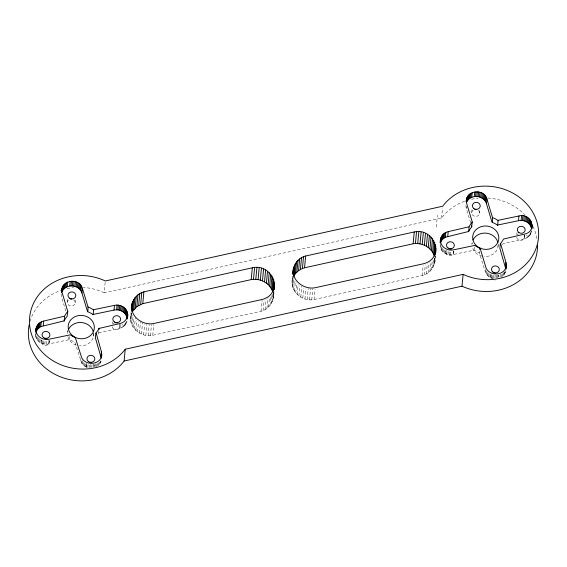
<?xml version="1.0" encoding="UTF-8"?>
<svg xmlns="http://www.w3.org/2000/svg" width="567" height="567" viewBox="0 0 567 567"><rect width="100%" height="100%" fill="white"/><g stroke="black" fill="none" stroke-linecap="round" stroke-linejoin="round"><path stroke-width="0.43" stroke-dasharray="2.83 2.13" d="M273.861 291.027C274.641 299.737 269.942 309.107 261.011 311.276L152.729 335.281C140.403 338.116 127.036 326.195 131.161 313.494M273.223 297.774L273.719 291.502M61.427 293.961L61.718 297.462L65.878 311.326M435.371 255.568C436.207 264.335 431.133 273.577 422.209 275.583L314.054 299.532C301.687 302.232 288.504 290.155 292.77 277.511M434.733 262.315L435.279 256.05M88.083 364.538L87.786 367.685L84.32 365.963L81.783 363.241L74.83 342.192A18.342 16.358 5.4 0 1 69.861 339.541L48.705 343.942C42.532 345.579 34.686 340.625 35.693 333.786M35.721 336.522L35.948 334.161M36.564 338.761L36.862 335.614M37.209 339.796L37.507 336.649M37.996 340.753L38.294 337.606M38.903 341.618L39.201 338.471M39.931 342.376L40.3 338.442M41.051 343.014L41.348 339.867M41.419 341.412L41.568 339.839M42.242 343.524L42.539 340.377M43.503 343.9L43.872 339.966M44.793 344.126L45.169 340.193M46.104 344.212L46.48 340.278M48.705 343.942L49.081 340.009M49.209 342.468L49.428 340.108M67.31 302.133L67.679 298.199M67.785 330.618L67.494 333.651A13.098 11.68 5.4 0 1 67.983 330.759M69.578 339.321L69.876 336.174M75.135 302.877L75.503 298.944M80.79 361.051L80.939 359.478M81.783 363.241L82.08 360.095M82.506 364.241L82.803 361.094M83.356 365.155L83.654 362.008M84.32 365.963L84.618 362.816M85.397 366.665L85.766 362.731M86.312 365.616L86.531 363.256M86.553 367.239L86.928 363.305M89.062 367.99L89.43 364.057M90.444 367.359L90.741 364.212M93.52 336.153L93.817 333.006M91.755 367.373L92.052 364.227M93.059 367.232L93.357 364.085M94.15 366.176L94.299 364.602M98.041 334.126A18.342 16.358 5.4 0 0 98.481 333.183L98.75 331.319M95.547 366.53L95.844 363.383M96.617 366.764L96.914 363.617M464.579 201.313A52.398 46.728 5.4 0 0 442.473 216.842L441.58 218.033L104.186 292.778L105.221 281.82M97.666 366.084L97.963 362.937M98.842 362.923L98.615 365.283L101.068 361.229M99.445 364.39L99.664 362.029M100.132 363.397L100.281 361.824M100.678 362.341L100.827 360.768M112.337 324.133L112.564 321.772M98.601 332.893L119.474 328.265L119.843 324.331M119.97 326.819L120.19 324.459M119.474 328.265L121.898 327.421L122.196 324.274M121.898 327.421L123.004 326.805L123.301 323.658M123.004 326.805L124.003 326.06L124.301 322.914M124.003 326.06L124.896 325.217L125.116 322.857M124.896 325.217L125.654 324.267L125.874 321.907M125.654 324.267L126.498 320.887M130.538 319.256L131.105 312.148M130.743 321.305L131.537 312.878M131.225 323.325L132.104 314.054M131.991 325.281L132.947 315.167M133.018 327.138L133.975 317.024M134.301 328.867L135.336 317.91M135.811 330.455L136.767 320.334M137.526 331.858L138.483 321.737M139.418 333.056L140.453 322.099M141.459 334.041L142.494 323.084M143.621 334.799L144.578 324.678M145.861 335.303L146.896 324.345M148.15 335.551L149.185 324.593M150.453 335.551L151.488 324.593M152.729 335.281L153.763 324.324M261.011 311.276L262.053 300.319M263.138 310.518L264.094 300.404M265.129 309.532L266.086 299.419M266.965 308.328L268 297.37M268.609 306.917L269.566 296.803M270.041 305.337L270.998 295.223M271.232 303.607L272.032 295.173M272.174 301.743L273.046 292.473M272.84 299.787L273.634 291.36M292.09 283.266L292.678 276.157M292.26 285.314L293.054 276.887M292.714 287.341L293.515 278.907M293.451 289.305L294.33 280.027M294.457 291.169L295.414 281.055M295.712 292.919L296.669 282.805M297.2 294.514L298.157 284.4M298.894 295.939L299.851 285.818M300.772 297.158L301.807 286.2M302.806 298.171L303.763 288.05M304.954 298.944L305.911 288.83M307.186 299.475L308.221 288.518M309.476 299.752L310.51 288.794M311.772 299.773L312.814 288.816M314.054 299.532L315.011 289.418M422.209 275.583L423.166 265.469M424.35 274.867L425.307 264.754M426.363 273.918L427.32 263.804M428.227 272.748L429.184 262.634M429.906 271.373L430.863 261.259M431.374 269.821L432.33 259.7M436.292 227.062L437.405 215.262M432.607 268.106L433.486 258.835M433.585 266.263L434.386 257.836M434.301 264.328L434.939 257.581M441.58 218.033L442.536 207.919M493.552 278.588C489.831 277.943 486.422 275.335 485.281 271.657L479.321 252.79A18.342 16.358 5.4 0 1 474.352 250.139L453.196 254.54C447.838 255.809 441.502 252.698 440.212 247.12L440.361 245.546M441.055 249.36L441.282 246.999M441.7 250.394L441.998 247.247M442.487 251.351L442.784 248.204M443.401 252.216L443.699 249.069M444.422 252.974L444.719 249.827M445.542 253.612L445.839 250.465M445.839 251.932L445.988 250.359M446.739 254.122L447.037 250.975M447.994 254.498L448.362 250.564M449.284 254.732L449.659 250.798M450.602 254.817L450.971 250.883M453.196 254.54L453.572 250.607M453.657 252.754L453.806 251.181M470.617 222.746L466.216 208.068L466.365 206.494M471.744 212.547L472.035 209.4M472.141 242.676L471.992 244.249A13.098 11.68 5.4 0 1 472.127 242.789M474.076 249.919L474.373 246.773M479.569 213.263L479.937 209.329M479.661 252.896L479.81 251.323M485.281 271.657L485.508 269.297M486.28 273.84L486.578 270.693M486.996 274.839L487.216 272.479M487.847 275.753L488.144 272.607M488.818 276.568L489.115 273.422M489.888 277.263L490.257 273.329M490.802 276.292L491.022 273.932M491.05 277.844L491.419 273.911M492.276 278.284L492.574 275.137M493.63 277.802L493.928 274.655M494.934 277.958L495.232 274.811M498.017 246.751L498.315 243.604M496.245 277.972L496.543 274.825M497.55 277.837L497.847 274.69M498.648 276.696L498.797 275.123M500.037 277.128L500.335 273.981M501.108 277.362L501.405 274.215M502.164 276.682L502.461 273.535M503.404 272.734L503.106 275.881L504.63 274.003L505.792 270.679M503.935 274.988L504.233 271.841M504.63 274.003L504.85 271.643M505.176 272.94L505.395 270.579M516.828 234.773L517.047 232.413M502.532 244.724A18.342 16.358 5.4 0 0 502.979 243.789L523.965 238.863L524.333 234.929M524.468 237.382L524.688 235.022M523.965 238.863L526.396 238.02L526.693 234.873M526.396 238.02L527.494 237.403L527.792 234.256M527.494 237.403L528.501 236.666L528.798 233.519M528.501 236.666L529.387 235.815L529.684 232.668M529.387 235.815L530.145 234.873L530.372 232.513M530.145 234.873L530.988 231.485M530.769 233.845L531.697 230.046M440.169 243.619L440.212 247.12M531.548 231.62L531.697 230.457M127.058 321.021L126.271 323.247M131.005 315.181L131.664 313.225M292.607 279.198L293.295 277.249M104.186 292.778L102.421 291.962A52.398 46.728 5.4 0 0 83.363 287.441M465.854 205.736L466.216 208.068M273.131 293.663L273.322 295.719M434.733 258.212L434.875 260.267M35.53 334.183L35.544 335.359M93.598 333.226A13.098 11.68 5.4 0 1 79.458 345.799M76.247 345.126A13.098 11.68 5.4 0 1 67.834 336.571M30.044 321.326A52.398 46.728 5.4 0 1 60.846 290.439M67.076 288.681A52.398 46.728 5.4 0 1 73.519 287.632M471.567 199.279A52.398 46.728 5.4 0 1 478.009 198.23M487.854 198.039A52.398 46.728 5.4 0 1 524.588 214.659M532.98 226.538A52.398 46.728 5.4 0 1 537.247 240.748M498.159 245.291A13.098 11.68 5.4 0 1 483.949 256.397M482.326 256.149A13.098 11.68 5.4 0 1 472.325 247.169M524.014 235.241A3.926 3.501 5.4 0 1 521.782 240.224A3.926 3.501 5.4 0 1 516.679 237.226M517.395 234.738A3.926 3.501 5.4 0 1 518.472 233.859M495.317 279.97A3.926 3.501 5.4 0 1 494.828 280.006M491.461 278.39A3.926 3.501 5.4 0 1 491.632 274.272M498.23 274.988A3.926 3.501 5.4 0 1 498.599 277.135M478.392 210.442A3.926 3.501 5.4 0 1 478.165 215.651A3.926 3.501 5.4 0 1 472.389 214.794A3.926 3.501 5.4 0 1 473.821 209.769M93.775 364.453A3.926 3.501 5.4 0 1 93.973 367.033M86.928 367.721A3.926 3.501 5.4 0 1 87.198 363.61M119.545 324.678A3.926 3.501 5.4 0 1 117.008 329.689A3.926 3.501 5.4 0 1 112.153 326.138M113.251 323.771A3.926 3.501 5.4 0 1 114.017 323.24M48.762 340.328A3.926 3.501 5.4 0 1 45.296 345.445A3.926 3.501 5.4 0 1 41.88 340.172M73.597 299.759A3.926 3.501 5.4 0 1 74.192 304.855A3.926 3.501 5.4 0 1 68.472 304.954A3.926 3.501 5.4 0 1 68.593 299.844M453.352 251.025A3.926 3.501 5.4 0 1 449.376 255.823A3.926 3.501 5.4 0 1 446.505 250.302"/><path stroke-width="0.85" d="M131.742 305.4C130.389 317.038 143.082 325.791 153.841 323.488L262.131 299.475C284.273 293.55 272.72 262.805 252.329 267.808L143.89 291.849C136.066 293.869 130.864 301.637 131.346 309.617M88.013 307.023L88.346 307.13A18.342 16.358 5.4 0 1 93.314 309.78L114.47 305.379C122.025 303.324 130.24 310.829 127.185 318.682C126.654 312.502 119.757 308.689 114.024 310.099L92.868 314.501A18.342 16.358 5.4 0 0 87.899 311.85L88.013 307.023L82.385 288.263C79.38 276.717 58.777 280.516 62.164 292.742L67.792 311.503L67.104 316.471A18.342 16.358 5.4 0 0 64.248 320.851L40.831 326.62L37.833 328.825L35.99 331.879C35.197 326.805 38.733 321.985 43.702 321.057L64.695 316.131A18.342 16.358 5.4 0 1 67.551 311.751L67.792 311.503M101.528 357.713L101.458 351.852L96.071 332.85A18.342 16.358 5.4 0 0 98.927 328.463L119.92 323.544C124.315 322.687 128.078 318.576 127.632 313.962M293.316 269.41C291.792 281.034 304.394 289.921 315.167 287.731L423.322 263.783C445.57 258.325 434.804 227.332 414.25 231.96L305.656 256C297.462 257.985 292.225 266.214 292.841 274.471M531.506 228.515C530.62 222.703 523.951 219.386 518.514 220.698L497.358 225.099A18.342 16.358 5.4 0 0 492.39 222.455L492.503 217.622L486.876 198.868C483.871 187.316 463.267 191.114 466.662 203.347L472.283 222.101L471.595 227.069A18.342 16.358 5.4 0 0 468.739 231.456L445.322 237.219L442.331 239.423L440.481 242.485M492.503 217.622L492.836 217.735A18.342 16.358 5.4 0 1 497.805 220.379L518.961 215.977C531.236 212.349 538.033 231.407 524.411 234.143L503.425 239.068A18.342 16.358 5.4 0 1 500.562 243.449L505.948 262.457L506.31 264.782L505.863 268.68M35.82 331.036L36.437 327.159M36.019 333.375L36.125 328.3M36.458 330.795L36.905 326.075M37.075 329.767L37.521 325.047M37.833 328.825L38.28 324.104M38.726 327.974L39.173 323.254M39.725 327.237L40.172 322.517M40.831 326.62L41.278 321.9M43.255 325.777L43.702 321.057M61.576 292.388L61.874 289.241M61.732 292.026L62.108 288.093M62.498 286.98L62.051 291.7C65.595 283.387 79.437 284.301 81.939 292.983L87.566 311.744M62.597 290.637L63.043 285.917M63.284 289.652L63.731 284.932M64.114 288.759L64.56 284.039M65.063 287.958L65.51 283.238M66.119 287.278L66.559 282.557M67.26 286.725L67.707 282.005M64.135 321.149L64.581 316.429M69.748 286.016L70.195 281.296M71.052 285.881L71.499 281.161M72.363 285.896L72.81 281.175M73.667 286.052L74.114 281.331M74.95 286.356L75.397 281.636M76.176 286.796L76.623 282.075M77.332 287.377L77.778 282.657M78.409 288.071L78.856 283.351M79.38 288.887L79.827 284.166M80.231 289.801L80.67 285.081M80.946 290.8L81.393 286.08M81.939 292.983L82.385 288.263M93.151 314.72L93.598 310M101.252 358.131L95.384 337.819L95.83 333.098M98.899 329.746L99.048 328.173M101.011 356.572L101.458 351.852M101.514 357.33L101.812 354.184M114.024 310.099L114.47 305.379M116.625 309.823L117.071 305.103M117.936 309.908L118.383 305.188M119.233 310.142L119.68 305.422M120.487 310.518L120.934 305.797M121.685 311.028L122.132 306.308M122.798 311.666L123.245 306.945M123.826 312.424L124.272 307.704M124.733 313.289L125.179 308.568M125.52 314.246L125.966 309.525M126.165 315.28L126.611 310.56M126.668 316.379L127.114 311.659M127.043 319.008L127.192 317.435M127.426 317.499L127.653 315.139M29.158 324.891A52.398 46.728 5.4 0 0 60.478 376.857A52.398 46.728 5.4 0 0 123.408 361.959L124.116 361.023L125.236 349.222L463.126 274.364L464.579 275.038A52.398 46.728 5.4 0 0 532.477 255.83A52.398 46.728 5.4 0 0 513.83 193.645A52.398 46.728 5.4 0 0 443.592 205.041L442.692 206.232L105.299 280.977L103.534 280.162A52.398 46.728 5.4 0 0 35.643 299.369A52.398 46.728 5.4 0 0 54.29 361.555A52.398 46.728 5.4 0 0 124.527 350.158L125.236 349.222M131.565 309.284L132.118 303.38M131.82 311.538L132.777 301.424M133.706 299.56L132.593 311.361L136.838 306.627L142.778 303.65L251.216 279.609C259.962 278.014 269.927 282.898 272.656 291.644L273.776 279.843M133.777 309.625L134.896 297.824M135.201 308.037L136.314 296.236M136.838 306.627L137.958 294.826M138.667 305.407L139.78 293.607M140.659 304.415L141.771 292.615M142.778 303.65L143.89 291.849M251.216 279.609L252.329 267.808M253.492 279.354L254.604 267.553M255.788 279.354L256.908 267.553M258.077 279.616L259.197 267.815M260.317 280.133L261.437 268.333M262.471 280.892L263.591 269.091M264.513 281.884L265.625 270.083M266.398 283.096L267.518 271.295M268.106 284.506L269.226 272.706M269.608 286.087L270.728 274.286M270.884 287.83L271.997 276.03M271.905 289.687L273.018 277.887M273.45 290.297L274.251 281.863M273.797 289.673L273.953 287.986M273.882 289.822L274.442 283.918M274.024 289.34L274.343 285.974M293.089 274.137L293.72 267.397M293.451 275.562L294.408 265.448M293.614 276.632L294.245 275.392L295.364 263.591M294.245 275.392L295.457 273.67L296.576 261.869M295.457 273.67L296.902 272.096L298.015 260.296M296.902 272.096L298.561 270.707L299.674 258.906M298.561 270.707L300.404 269.509L301.524 257.709M300.404 269.509L302.409 268.538L303.522 256.738M302.409 268.538L304.536 267.801L305.656 256M304.536 267.801L413.13 243.76L414.25 231.96M413.13 243.76L415.413 243.548L416.532 231.747M415.413 243.548L417.716 243.59L418.829 231.79M435.421 244.384L434.308 256.185C432.451 249.728 426.476 245.093 419.998 243.895L421.111 232.094M422.224 244.448L423.343 232.647M424.364 245.249L425.484 233.448M426.384 246.276L427.497 234.476M428.241 247.524L429.361 235.723M429.921 248.963L431.033 237.162M431.388 250.571L432.501 238.778M432.614 252.336L433.734 240.536M433.592 254.214L434.712 242.414M435.052 254.838L435.853 246.411M435.513 253.52L435.995 248.466M435.527 253.888L435.846 250.515M440.24 242.421C439.879 237.453 443.16 232.548 448.199 231.655L469.185 226.736A18.342 16.358 5.4 0 1 472.042 222.349L472.283 222.101M440.24 242.832L440.616 238.898M440.332 242.811L440.928 237.764M440.949 241.393L441.395 236.673M441.573 240.373L442.012 235.652M442.331 239.423L442.777 234.703M443.217 238.579L443.663 233.859M444.223 237.835L444.67 233.115M445.322 237.219L445.768 232.498M447.753 236.375L448.199 231.655M466.216 201.42L466.365 199.846M466.301 201.838L466.598 198.691M466.988 197.578L466.542 202.299C470.086 193.985 483.934 194.899 486.429 203.588L492.057 222.342M467.088 201.242L467.534 196.522M467.782 200.25L468.229 195.53M468.604 199.357L469.051 194.637M469.554 198.556L470 193.836M537.537 245.15A52.398 46.728 5.4 0 1 463.466 286.838L462.006 286.165L463.126 274.364M470.61 197.876L471.057 193.156M471.751 197.323L472.198 192.603M468.626 231.747L469.072 227.027M474.239 196.621L474.685 191.901M475.543 196.48L475.989 191.759M476.854 196.494L477.301 191.774M478.165 196.65L478.612 191.93M479.441 196.955L479.888 192.234M480.667 197.401L481.114 192.681M481.83 197.975L482.276 193.255M482.9 198.677L483.346 193.957M483.871 199.485L484.317 194.764M479.958 249.749L479.767 248.07A18.342 16.358 5.4 0 1 474.799 245.419L453.643 249.82C447.526 251.394 440.105 246.765 440.467 240.061M484.721 200.399L485.168 195.679M485.437 201.398L485.884 196.678M486.429 203.588L486.876 198.868M497.642 225.319L498.088 220.598M505.743 268.73L499.874 248.417L500.321 243.697M505.502 267.177L505.948 262.457M505.941 269.105L506.31 264.782M518.514 220.698L518.961 215.977M521.116 220.428L521.562 215.708M522.427 220.513L522.873 215.793M523.724 220.74L524.17 216.02M524.978 221.116L525.425 216.396M526.176 221.626L526.623 216.906M527.296 222.264L527.742 217.544M528.316 223.022L528.763 218.302M529.231 223.887L529.677 219.167M530.01 224.844L530.457 220.124M530.662 225.879L531.109 221.158M531.159 226.977L531.605 222.257M531.754 228.494L532.13 224.56M531.846 228.884L532.144 225.737M101.748 355.353C100.387 365.587 83.916 366.055 81.237 356.331L75.276 337.471A18.342 16.358 5.4 0 1 70.308 334.821L49.152 339.222C43.794 340.491 37.457 337.379 36.168 331.801M506.012 267.107C503.453 276.42 488.315 276.122 485.728 266.937L480.107 248.176M124.116 361.023L462.006 286.165M417.716 243.59L419.998 243.895M471.347 225.191L471.836 226.821M68.529 329.384A13.098 11.68 5.4 0 1 81.705 322.545A13.098 11.68 5.4 0 1 93.328 331.773M473.02 239.983A13.098 11.68 5.4 0 1 486.195 233.143A13.098 11.68 5.4 0 1 497.819 242.371M494.126 273.018A3.926 3.501 5.4 0 1 495.111 273.01M474.742 209.478A3.926 3.501 5.4 0 1 476.698 209.542M89.239 362.483A3.926 3.501 5.4 0 1 91.663 362.653M114.917 322.892A3.926 3.501 5.4 0 1 117.341 322.963M44.595 338.478A3.926 3.501 5.4 0 1 46.997 338.804M70.329 299.071A3.926 3.501 5.4 0 1 71.796 299.043M449.383 248.842A3.926 3.501 5.4 0 1 451.311 249.154M73.1 336.082A13.098 11.68 5.4 0 0 94.193 329.073A13.098 11.68 5.4 0 0 76.46 316.117A13.098 11.68 5.4 0 0 73.1 336.082M88.346 361.434A3.926 3.501 5.4 0 0 94.76 359.535A3.926 3.501 5.4 0 0 89.593 355.481A3.926 3.501 5.4 0 0 88.346 361.434M114.336 321.9A3.926 3.501 5.4 0 0 120.636 319.738A3.926 3.501 5.4 0 0 115.271 315.904A3.926 3.501 5.4 0 0 114.336 321.9M43.595 337.599A3.926 3.501 5.4 0 0 49.875 335.388A3.926 3.501 5.4 0 0 44.474 331.589A3.926 3.501 5.4 0 0 43.595 337.599M69.649 298.256A3.926 3.501 5.4 0 0 75.801 295.797A3.926 3.501 5.4 0 0 70.223 292.218A3.926 3.501 5.4 0 0 69.649 298.256M477.591 246.68A13.098 11.68 5.4 0 0 498.684 239.671A13.098 11.68 5.4 0 0 480.951 226.715A13.098 11.68 5.4 0 0 477.591 246.68M518.862 232.527A3.926 3.501 5.4 0 0 525.134 230.301A3.926 3.501 5.4 0 0 519.719 226.517A3.926 3.501 5.4 0 0 518.862 232.527M492.907 272.082A3.926 3.501 5.4 0 0 499.265 270.055A3.926 3.501 5.4 0 0 494.006 266.107A3.926 3.501 5.4 0 0 492.907 272.082M473.707 208.387A3.926 3.501 5.4 0 0 480.164 206.615A3.926 3.501 5.4 0 0 475.096 202.469A3.926 3.501 5.4 0 0 473.707 208.387M448.136 248.077A3.926 3.501 5.4 0 0 454.323 245.674A3.926 3.501 5.4 0 0 448.788 242.038A3.926 3.501 5.4 0 0 448.136 248.077"/></g></svg>
